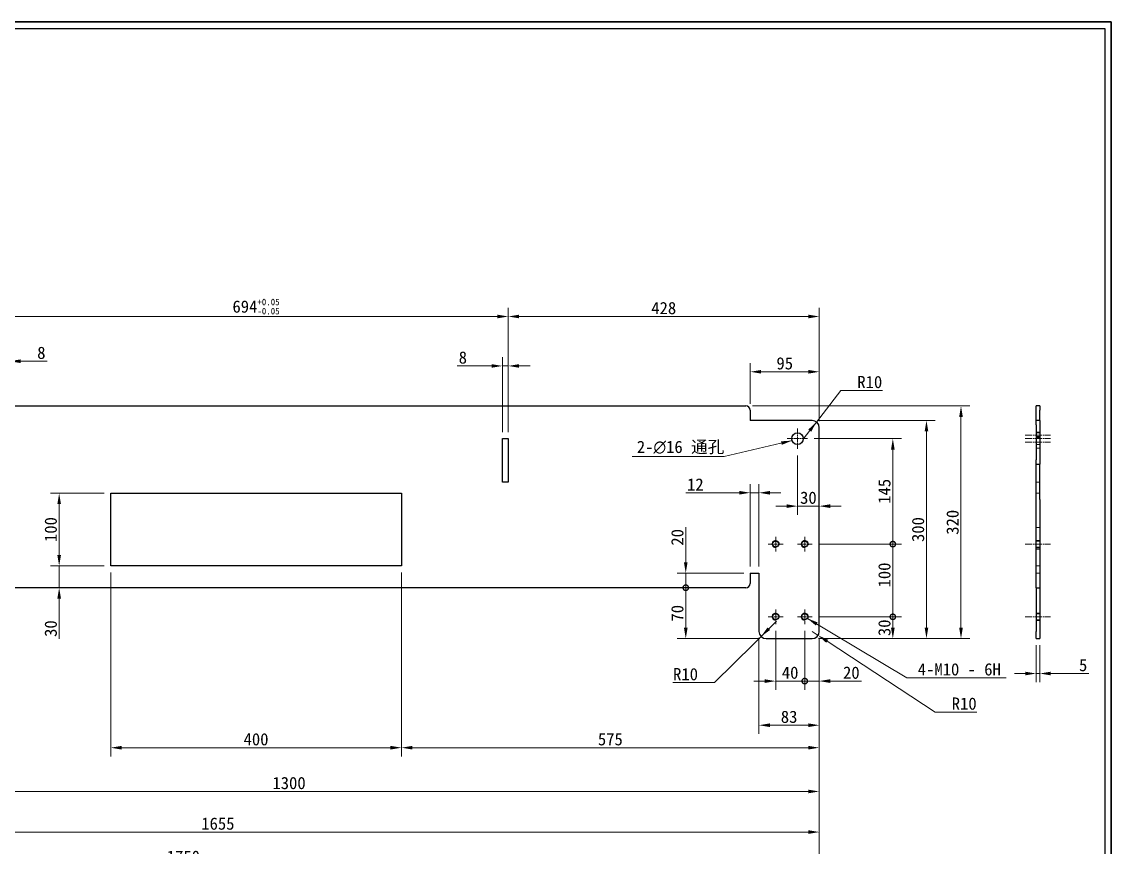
# Model space of a CAD drawing. Header units: millimetres. Extents: x 36 to 2487, y 33 to 1749.
# Drawn here: x 988 to 2487, y 614 to 1749 of the extents above; entities that cross this region are included whole.
import ezdxf
from ezdxf.enums import TextEntityAlignment as Align

# ---------------------------------------------------------------- set-up
doc = ezdxf.new("R2010")
doc.units = ezdxf.units.MM
doc.header["$LTSCALE"] = 6
doc.linetypes.add('CHAIN', pattern=[0.3543, 0.2362, -0.0295, 0.0591, -0.0295])
doc.linetypes.add('DASHED', pattern=[0.2067, 0.1654, -0.0413])
for name, color, linetype, lineweight, true_color in [('中心标记 (ISO)', 1, 'CHAIN', 18, 0xff0000), ('中心线 (ISO)', 1, 'CHAIN', 18, 0xff0000), ('尺寸 (ISO)', 7, 'Continuous', 18, 0x008000), ('符号 (ISO)', 7, 'Continuous', 18, 0x008000), ('隐藏 (ISO)', 5, 'DASHED', 18, 0x0000ff)]:
    doc.layers.add(name, color=color, linetype=linetype, lineweight=lineweight, true_color=true_color)
for name, color, linetype, lineweight in [('可见 (ISO)', 7, 'Continuous', 25), ('可见窄的 (ISO)', 7, 'Continuous', 18), ('图框 (ISO)', 7, 'Continuous', 35)]:
    doc.layers.add(name, color=color, linetype=linetype, lineweight=lineweight)
doc.styles.get("Standard").update_dxf_attribs({"font": 'simfang.ttf'})
doc.styles.add('最新国标', font='simfang.ttf')
doc.dimstyles.new('默认 (GB)', dxfattribs={"dimscale": 6, "dimtxt": 2.8, "dimasz": 2.5, "dimexe": 2, "dimexo": 1.5, "dimgap": 0.5, "dimtad": 1, "dimtoh": 1, "dimdsep": 46, "dimtxsty": '最新国标', "dimcen": 0.09, "dimdle": 10, "dimclrd": 256, "dimclre": 256, "dimclrt": 256, "dimazin": 2, "dimtfac": 0.535714, "dimtdec": 3, "dimtmove": 0, "dimatfit": 3, "dimfxl": 0, "dimtolj": 1, "dimlwd": -1, "dimlwe": -1, "dimarcsym": 0})
doc.dimstyles.new('默认 (GB)$7', dxfattribs={"dimscale": 6, "dimtxt": 2.8, "dimasz": 2.5, "dimexe": 2, "dimexo": 1.5, "dimgap": 0.5, "dimtad": 1, "dimtoh": 1, "dimdsep": 46, "dimtxsty": '最新国标', "dimcen": 0.09, "dimdle": 10, "dimclrd": 256, "dimclre": 256, "dimclrt": 256, "dimazin": 2, "dimtfac": 0.535714, "dimtdec": 3, "dimtmove": 0, "dimatfit": 3, "dimfxl": 0, "dimtolj": 1, "dimlwd": -1, "dimlwe": -1, "dimarcsym": 0})

# ---------------------------------------------------------------- blocks, each defined once
blk = doc.blocks.new('图框 最新国标')
at = {"layer": '图框 (ISO)'}
for p, q in [((6, 291.5), (414.5, 291.5)), ((414.5, 291.5), (414.5, 5.5))]:
    blk.add_line(p, q, dxfattribs=at)
at = {"layer": '图框 (ISO)', "color": 7, "linetype": 'Continuous', "lineweight": 25}
for p, q in [((18, 290), (413, 290)), ((18, 290), (413, 290)), ((413, 290), (413, 7)), ((413, 290), (413, 7))]:
    blk.add_line(p, q, dxfattribs=at)
at = {"layer": '图框 (ISO)', "lineweight": 30}
blk.add_attdef('零件代号', text='', height=2.5, rotation=180, dxfattribs=at).set_placement((35.5, 286), align=Align.MIDDLE_CENTER)
blk = doc.blocks.new('*D5')
at = {"layer": 'Defpoints', "color": 0, "transparency": 16777216}
for p in [(430.3, 1092.2), (2085.3, 910.7), (430.3, 634.7)]:
    blk.add_point(p, dxfattribs=at)
at = {"layer": '尺寸 (ISO)', "color": 116, "true_color": 0x00803f, "transparency": 16777216}
for p, q in [((430.3, 1083.2), (430.3, 622.7)), ((2085.3, 901.7), (2085.3, 622.7)), ((2070.3, 634.7), (445.3, 634.7))]:
    blk.add_line(p, q, dxfattribs=at)
for points in [[(445.3, 637.2), (445.3, 632.2), (430.3, 634.7)], [(2070.3, 637.2), (2070.3, 632.2), (2085.3, 634.7)]]:
    blk.add_solid(points, dxfattribs=at)
at = {"layer": '尺寸 (ISO)', "transparency": 16777216, "insert": (1257.8, 646.2), "char_height": 16.8, "attachment_point": 5, "style": '最新国标'}
blk.add_mtext('\\A1;1655', dxfattribs=at)
blk = doc.blocks.new('*D6')
at = {"layer": 'Defpoints', "color": 0, "transparency": 16777216}
for p in [(2002.3, 910.7), (2085.3, 910.7), (2002.3, 781.6)]:
    blk.add_point(p, dxfattribs=at)
at = {"layer": '尺寸 (ISO)', "color": 116, "true_color": 0x00803f, "transparency": 16777216}
for p, q in [((2002.3, 901.7), (2002.3, 769.6)), ((2085.3, 901.7), (2085.3, 769.6)), ((2070.3, 781.6), (2017.3, 781.6))]:
    blk.add_line(p, q, dxfattribs=at)
for points in [[(2017.3, 784.1), (2017.3, 779.1), (2002.3, 781.6)], [(2070.3, 784.1), (2070.3, 779.1), (2085.3, 781.6)]]:
    blk.add_solid(points, dxfattribs=at)
at = {"layer": '尺寸 (ISO)', "transparency": 16777216, "insert": (2043.8, 793.1), "char_height": 16.8, "attachment_point": 5, "style": '最新国标'}
blk.add_mtext('\\A1;83', dxfattribs=at)
blk = doc.blocks.new('*D7')
at = {"layer": 'Defpoints', "color": 0, "transparency": 16777216}
for p in [(2002.3, 1101.3), (1990.3, 990.7), (2002.3, 990.7)]:
    blk.add_point(p, dxfattribs=at)
at = {"layer": '尺寸 (ISO)', "color": 116, "true_color": 0x00803f, "transparency": 16777216}
for p, q in [((1990.3, 999.7), (1990.3, 1113.3)), ((2002.3, 999.7), (2002.3, 1113.3)), ((1975.3, 1101.3), (1901.7, 1101.3)), ((2002.3, 1101.3), (1990.3, 1101.3)), ((2017.3, 1101.3), (2032.3, 1101.3))]:
    blk.add_line(p, q, dxfattribs=at)
for points in [[(1975.3, 1103.8), (1975.3, 1098.8), (1990.3, 1101.3)], [(2017.3, 1103.8), (2017.3, 1098.8), (2002.3, 1101.3)]]:
    blk.add_solid(points, dxfattribs=at)
at = {"layer": '尺寸 (ISO)', "transparency": 16777216, "insert": (1914.8, 1112.7), "char_height": 16.8, "attachment_point": 5, "style": '最新国标'}
blk.add_mtext('\\A1;12', dxfattribs=at)
blk = doc.blocks.new('*D8')
at = {"layer": 'Defpoints', "color": 0, "transparency": 16777216}
for p in [(2075.3, 1200.7), (2075.3, 900.7), (2232.8, 900.7)]:
    blk.add_point(p, dxfattribs=at)
at = {"layer": '尺寸 (ISO)', "color": 116, "true_color": 0x00803f, "transparency": 16777216}
for p, q in [((2084.3, 1200.7), (2244.8, 1200.7)), ((2232.8, 1185.7), (2232.8, 915.7)), ((2084.3, 900.7), (2244.8, 900.7))]:
    blk.add_line(p, q, dxfattribs=at)
for points in [[(2230.3, 1185.7), (2235.3, 1185.7), (2232.8, 1200.7)], [(2230.3, 915.7), (2235.3, 915.7), (2232.8, 900.7)]]:
    blk.add_solid(points, dxfattribs=at)
at = {"layer": '尺寸 (ISO)', "transparency": 16777216, "insert": (2221.3, 1050.7), "char_height": 16.8, "attachment_point": 5, "rotation": 90, "style": '最新国标'}
blk.add_mtext('\\A1;300', dxfattribs=at)
blk = doc.blocks.new('*D9')
at = {"layer": 'Defpoints', "color": 0, "transparency": 16777216}
for p in [(1984.3, 1220.7), (2075.3, 900.7), (2280.3, 900.7)]:
    blk.add_point(p, dxfattribs=at)
at = {"layer": '尺寸 (ISO)', "color": 116, "true_color": 0x00803f, "transparency": 16777216}
for p, q in [((1993.3, 1220.7), (2292.3, 1220.7)), ((2280.3, 1205.7), (2280.3, 915.7)), ((2084.3, 900.7), (2292.3, 900.7))]:
    blk.add_line(p, q, dxfattribs=at)
for points in [[(2277.8, 1205.7), (2282.8, 1205.7), (2280.3, 1220.7)], [(2277.8, 915.7), (2282.8, 915.7), (2280.3, 900.7)]]:
    blk.add_solid(points, dxfattribs=at)
at = {"layer": '尺寸 (ISO)', "transparency": 16777216, "insert": (2268.8, 1060.7), "char_height": 16.8, "attachment_point": 5, "rotation": 90, "style": '最新国标'}
blk.add_mtext('\\A1;320', dxfattribs=at)
blk = doc.blocks.new('*D10')
at = {"layer": 'Defpoints', "color": 0, "transparency": 16777216}
for p in [(2085.3, 1267.7), (1990.3, 1214.7), (2085.3, 1190.7)]:
    blk.add_point(p, dxfattribs=at)
at = {"layer": '尺寸 (ISO)', "color": 116, "true_color": 0x00803f, "transparency": 16777216}
for p, q in [((1990.3, 1223.7), (1990.3, 1279.7)), ((2085.3, 1199.7), (2085.3, 1279.7)), ((2005.3, 1267.7), (2070.3, 1267.7))]:
    blk.add_line(p, q, dxfattribs=at)
for points in [[(2005.3, 1270.2), (2005.3, 1265.2), (1990.3, 1267.7)], [(2070.3, 1270.2), (2070.3, 1265.2), (2085.3, 1267.7)]]:
    blk.add_solid(points, dxfattribs=at)
at = {"layer": '尺寸 (ISO)', "transparency": 16777216, "insert": (2037.8, 1279.2), "char_height": 16.8, "attachment_point": 5, "style": '最新国标'}
blk.add_mtext('\\A1;95', dxfattribs=at)
blk = doc.blocks.new('*D13')
at = {"layer": 'Defpoints', "color": 0, "transparency": 16777216}
for p in [(2383.7, 900.7), (2388.7, 900.7), (2388.7, 852.7)]:
    blk.add_point(p, dxfattribs=at)
at = {"layer": '尺寸 (ISO)', "color": 116, "true_color": 0x00803f, "transparency": 16777216}
for p, q in [((2383.7, 891.7), (2383.7, 840.7)), ((2388.7, 891.7), (2388.7, 840.7)), ((2368.7, 852.7), (2353.7, 852.7)), ((2383.7, 852.7), (2388.7, 852.7)), ((2403.7, 852.7), (2456, 852.7))]:
    blk.add_line(p, q, dxfattribs=at)
for points in [[(2368.7, 855.2), (2368.7, 850.2), (2383.7, 852.7)], [(2403.7, 855.2), (2403.7, 850.2), (2388.7, 852.7)]]:
    blk.add_solid(points, dxfattribs=at)
at = {"layer": '尺寸 (ISO)', "transparency": 16777216, "insert": (2448.4, 864.2), "char_height": 16.8, "attachment_point": 5, "style": '最新国标'}
blk.add_mtext('\\A1;5', dxfattribs=at)
blk = doc.blocks.new('*D14')
at = {"layer": 'Defpoints', "color": 0, "transparency": 16777216}
for p in [(1510.3, 1000.7), (2085.3, 910.7), (1510.3, 750.7)]:
    blk.add_point(p, dxfattribs=at)
at = {"layer": '尺寸 (ISO)', "color": 116, "true_color": 0x00803f, "transparency": 16777216}
for p, q in [((1510.3, 991.7), (1510.3, 738.7)), ((2085.3, 901.7), (2085.3, 738.7)), ((2070.3, 750.7), (1525.3, 750.7))]:
    blk.add_line(p, q, dxfattribs=at)
for points in [[(1525.3, 753.2), (1525.3, 748.2), (1510.3, 750.7)], [(2070.3, 753.2), (2070.3, 748.2), (2085.3, 750.7)]]:
    blk.add_solid(points, dxfattribs=at)
at = {"layer": '尺寸 (ISO)', "transparency": 16777216, "insert": (1797.8, 762.2), "char_height": 16.8, "attachment_point": 5, "style": '最新国标'}
blk.add_mtext('\\A1;575', dxfattribs=at)
blk = doc.blocks.new('*D15')
at = {"layer": 'Defpoints', "color": 0, "transparency": 16777216}
for p in [(1110.3, 1000.7), (1510.3, 1000.7), (1110.3, 750.7)]:
    blk.add_point(p, dxfattribs=at)
at = {"layer": '尺寸 (ISO)', "color": 116, "true_color": 0x00803f, "transparency": 16777216}
for p, q in [((1110.3, 991.7), (1110.3, 738.7)), ((1510.3, 991.7), (1510.3, 738.7)), ((1495.3, 750.7), (1125.3, 750.7))]:
    blk.add_line(p, q, dxfattribs=at)
for points in [[(1125.3, 753.2), (1125.3, 748.2), (1110.3, 750.7)], [(1495.3, 753.2), (1495.3, 748.2), (1510.3, 750.7)]]:
    blk.add_solid(points, dxfattribs=at)
at = {"layer": '尺寸 (ISO)', "transparency": 16777216, "insert": (1310.3, 762.2), "char_height": 16.8, "attachment_point": 5, "style": '最新国标'}
blk.add_mtext('\\A1;400', dxfattribs=at)
blk = doc.blocks.new('*D16')
at = {"layer": 'Defpoints', "color": 0, "transparency": 16777216}
for p in [(1657.3, 1343.7), (2085.3, 1190.7), (1657.3, 1175.7)]:
    blk.add_point(p, dxfattribs=at)
at = {"layer": '尺寸 (ISO)', "color": 116, "true_color": 0x00803f, "transparency": 16777216}
for p, q in [((1657.3, 1184.7), (1657.3, 1355.7)), ((2085.3, 1199.7), (2085.3, 1355.7)), ((2070.3, 1343.7), (1672.3, 1343.7))]:
    blk.add_line(p, q, dxfattribs=at)
for points in [[(1672.3, 1346.2), (1672.3, 1341.2), (1657.3, 1343.7)], [(2070.3, 1346.2), (2070.3, 1341.2), (2085.3, 1343.7)]]:
    blk.add_solid(points, dxfattribs=at)
at = {"layer": '尺寸 (ISO)', "transparency": 16777216, "insert": (1871.3, 1355.2), "char_height": 16.8, "attachment_point": 5, "style": '最新国标'}
blk.add_mtext('\\A1;428', dxfattribs=at)
blk = doc.blocks.new('*D17')
at = {"layer": 'Defpoints', "color": 0, "transparency": 16777216}
for p in [(1110.3, 1000.7), (1004.6, 970.7), (1039.4, 970.7)]:
    blk.add_point(p, dxfattribs=at)
at = {"layer": '尺寸 (ISO)', "color": 116, "true_color": 0x00803f, "transparency": 16777216}
for p, q in [((1039.4, 1015.7), (1039.4, 1030.7)), ((1101.3, 1000.7), (1027.4, 1000.7)), ((1039.4, 1000.7), (1039.4, 970.7)), ((1039.4, 955.7), (1039.4, 900.5))]:
    blk.add_line(p, q, dxfattribs=at)
for points in [[(1036.9, 1015.7), (1041.9, 1015.7), (1039.4, 1000.7)], [(1036.9, 955.7), (1041.9, 955.7), (1039.4, 970.7)]]:
    blk.add_solid(points, dxfattribs=at)
at = {"layer": '尺寸 (ISO)', "transparency": 16777216, "insert": (1027.9, 914.5), "char_height": 16.8, "attachment_point": 5, "rotation": 90, "style": '最新国标'}
blk.add_mtext('\\A1;30', dxfattribs=at)
blk = doc.blocks.new('*D18')
at = {"layer": 'Defpoints', "color": 0, "transparency": 16777216}
for p in [(1110.3, 1100.7), (1039.4, 1000.7), (1110.3, 1000.7)]:
    blk.add_point(p, dxfattribs=at)
at = {"layer": '尺寸 (ISO)', "color": 116, "true_color": 0x00803f, "transparency": 16777216}
for p, q in [((1101.3, 1100.7), (1027.4, 1100.7)), ((1039.4, 1085.7), (1039.4, 1015.7)), ((1101.3, 1000.7), (1027.4, 1000.7))]:
    blk.add_line(p, q, dxfattribs=at)
for points in [[(1036.9, 1085.7), (1041.9, 1085.7), (1039.4, 1100.7)], [(1036.9, 1015.7), (1041.9, 1015.7), (1039.4, 1000.7)]]:
    blk.add_solid(points, dxfattribs=at)
at = {"layer": '尺寸 (ISO)', "transparency": 16777216, "insert": (1027.9, 1050.7), "char_height": 16.8, "attachment_point": 5, "rotation": 90, "style": '最新国标'}
blk.add_mtext('\\A1;100', dxfattribs=at)
blk = doc.blocks.new('*D19')
at = {"layer": 'Defpoints', "color": 0, "transparency": 16777216}
for p in [(963.3, 1343.7), (963.3, 1175.7), (1657.3, 1175.7)]:
    blk.add_point(p, dxfattribs=at)
at = {"layer": '尺寸 (ISO)', "color": 116, "true_color": 0x00803f, "transparency": 16777216}
for p, q in [((963.3, 1184.7), (963.3, 1355.7)), ((1657.3, 1184.7), (1657.3, 1355.7)), ((1642.3, 1343.7), (978.3, 1343.7))]:
    blk.add_line(p, q, dxfattribs=at)
for points in [[(978.3, 1346.2), (978.3, 1341.2), (963.3, 1343.7)], [(1642.3, 1346.2), (1642.3, 1341.2), (1657.3, 1343.7)]]:
    blk.add_solid(points, dxfattribs=at)
at = {"layer": '尺寸 (ISO)', "transparency": 16777216, "insert": (1310.3, 1357.4), "char_height": 16.8, "attachment_point": 5, "style": '最新国标'}
blk.add_mtext('\\A1;694{\\H9;\\S+0.05^ -0.05;}', dxfattribs=at)
blk = doc.blocks.new('*D20')
at = {"layer": 'Defpoints', "color": 0, "transparency": 16777216}
for p in [(971.3, 1282.2), (963.3, 1175.7), (971.3, 1175.7)]:
    blk.add_point(p, dxfattribs=at)
at = {"layer": '尺寸 (ISO)', "color": 116, "true_color": 0x00803f, "transparency": 16777216}
for p, q in [((963.3, 1184.7), (963.3, 1294.2)), ((971.3, 1184.7), (971.3, 1294.2)), ((948.3, 1282.2), (933.3, 1282.2)), ((963.3, 1282.2), (971.3, 1282.2)), ((986.3, 1282.2), (1022.8, 1282.2))]:
    blk.add_line(p, q, dxfattribs=at)
for points in [[(948.3, 1284.7), (948.3, 1279.7), (963.3, 1282.2)], [(986.3, 1284.7), (986.3, 1279.7), (971.3, 1282.2)]]:
    blk.add_solid(points, dxfattribs=at)
at = {"layer": '尺寸 (ISO)', "transparency": 16777216, "insert": (1014.9, 1293.7), "char_height": 16.8, "attachment_point": 5, "style": '最新国标'}
blk.add_mtext('\\A1;8', dxfattribs=at)
blk = doc.blocks.new('*D21')
at = {"layer": 'Defpoints', "color": 0, "transparency": 16777216}
for p in [(1657.3, 1275.7), (1649.3, 1175.7), (1657.3, 1175.7)]:
    blk.add_point(p, dxfattribs=at)
at = {"layer": '尺寸 (ISO)', "color": 116, "true_color": 0x00803f, "transparency": 16777216}
for p, q in [((1634.3, 1275.7), (1587, 1275.7)), ((1649.3, 1184.7), (1649.3, 1287.7)), ((1657.3, 1275.7), (1649.3, 1275.7)), ((1657.3, 1184.7), (1657.3, 1287.7)), ((1672.3, 1275.7), (1687.3, 1275.7))]:
    blk.add_line(p, q, dxfattribs=at)
for points in [[(1634.3, 1278.2), (1634.3, 1273.2), (1649.3, 1275.7)], [(1672.3, 1278.2), (1672.3, 1273.2), (1657.3, 1275.7)]]:
    blk.add_solid(points, dxfattribs=at)
at = {"layer": '尺寸 (ISO)', "transparency": 16777216, "insert": (1594.9, 1287.2), "char_height": 16.8, "attachment_point": 5, "style": '最新国标'}
blk.add_mtext('\\A1;8', dxfattribs=at)
blk = doc.blocks.new('_DotSmall')
at = {"color": 0, "linetype": 'ByBlock', "const_width": 0.5}
blk.add_lwpolyline([(-0.0625, 0, 1), (0.0625, 0, 1)], format="xyb", close=True, dxfattribs=at)
blk = doc.blocks.new('*D25')
at = {"layer": 'Defpoints', "color": 0, "transparency": 16777216}
for p in [(2075.5, 930.7), (2186.5, 930.7), (2075.3, 900.7)]:
    blk.add_point(p, dxfattribs=at)
at = {"layer": '尺寸 (ISO)', "color": 116, "true_color": 0x00803f, "transparency": 16777216}
for p, q in [((2084.5, 930.7), (2198.5, 930.7)), ((2186.5, 915.7), (2186.5, 930.7)), ((2084.3, 900.7), (2198.5, 900.7))]:
    blk.add_line(p, q, dxfattribs=at)
blk.add_solid([(2184, 915.7), (2189, 915.7), (2186.5, 900.7)], dxfattribs=at)
at = {"layer": '尺寸 (ISO)', "color": 116, "true_color": 0x00803f, "transparency": 16777216, "xscale": 15, "yscale": 15, "zscale": 15, "rotation": 90}
blk.add_blockref('_DotSmall', (2186.5, 930.7), dxfattribs=at)
at = {"layer": '尺寸 (ISO)', "transparency": 16777216, "insert": (2175, 915.6), "char_height": 16.8, "attachment_point": 5, "rotation": 90, "style": '最新国标'}
blk.add_mtext('\\A1;30', dxfattribs=at)
blk = doc.blocks.new('*D26')
at = {"layer": 'Defpoints', "color": 0, "transparency": 16777216}
for p in [(2075.5, 1030.7), (2186.5, 1030.7), (2075.5, 930.7)]:
    blk.add_point(p, dxfattribs=at)
at = {"layer": '尺寸 (ISO)', "color": 116, "true_color": 0x00803f, "transparency": 16777216}
for p, q in [((2084.5, 1030.7), (2198.5, 1030.7)), ((2186.5, 930.7), (2186.5, 1030.7)), ((2084.5, 930.7), (2198.5, 930.7))]:
    blk.add_line(p, q, dxfattribs=at)
at = {"layer": '尺寸 (ISO)', "color": 116, "true_color": 0x00803f, "transparency": 16777216, "xscale": 15, "yscale": 15, "zscale": 15}
for p, rotation in [((2186.5, 1030.7), 90), ((2186.5, 930.7), 270)]:
    blk.add_blockref('_DotSmall', p, dxfattribs=dict(at, rotation=rotation))
at = {"layer": '尺寸 (ISO)', "transparency": 16777216, "insert": (2175, 988.2), "char_height": 16.8, "attachment_point": 5, "rotation": 90, "style": '最新国标'}
blk.add_mtext('\\A1;100', dxfattribs=at)
blk = doc.blocks.new('*D27')
at = {"layer": 'Defpoints', "color": 0, "transparency": 16777216}
for p in [(2069.3, 1175.7), (2186.5, 1175.7), (2075.5, 1030.7)]:
    blk.add_point(p, dxfattribs=at)
at = {"layer": '尺寸 (ISO)', "color": 116, "true_color": 0x00803f, "transparency": 16777216}
for p, q in [((2078.3, 1175.7), (2198.5, 1175.7)), ((2186.5, 1030.7), (2186.5, 1160.7)), ((2084.5, 1030.7), (2198.5, 1030.7))]:
    blk.add_line(p, q, dxfattribs=at)
blk.add_solid([(2184, 1160.7), (2189, 1160.7), (2186.5, 1175.7)], dxfattribs=at)
at = {"layer": '尺寸 (ISO)', "color": 116, "true_color": 0x00803f, "transparency": 16777216, "xscale": 15, "yscale": 15, "zscale": 15, "rotation": 270}
blk.add_blockref('_DotSmall', (2186.5, 1030.7), dxfattribs=at)
at = {"layer": '尺寸 (ISO)', "transparency": 16777216, "insert": (2175, 1103.3), "char_height": 16.8, "attachment_point": 5, "rotation": 90, "style": '最新国标'}
blk.add_mtext('\\A1;145', dxfattribs=at)
blk = doc.blocks.new('*D28')
at = {"layer": 'Defpoints', "color": 0, "transparency": 16777216}
for p in [(1901.6, 970.7), (1984.3, 970.7), (2012.3, 900.7)]:
    blk.add_point(p, dxfattribs=at)
at = {"layer": '尺寸 (ISO)', "color": 116, "true_color": 0x00803f, "transparency": 16777216}
for p, q in [((1901.6, 915.7), (1901.6, 970.7)), ((2003.3, 900.7), (1889.6, 900.7))]:
    blk.add_line(p, q, dxfattribs=at)
blk.add_solid([(1899.1, 915.7), (1904.1, 915.7), (1901.6, 900.7)], dxfattribs=at)
at = {"layer": '尺寸 (ISO)', "color": 116, "true_color": 0x00803f, "transparency": 16777216, "xscale": 15, "yscale": 15, "zscale": 15, "rotation": 90}
blk.add_blockref('_DotSmall', (1901.6, 970.7), dxfattribs=at)
at = {"layer": '尺寸 (ISO)', "transparency": 16777216, "insert": (1890.1, 935.6), "char_height": 16.8, "attachment_point": 5, "rotation": 90, "style": '最新国标'}
blk.add_mtext('\\A1;70', dxfattribs=at)
blk = doc.blocks.new('*D29')
at = {"layer": 'Defpoints', "color": 0, "transparency": 16777216}
for p in [(1901.6, 990.7), (1990.3, 990.7), (1984.3, 970.7)]:
    blk.add_point(p, dxfattribs=at)
at = {"layer": '尺寸 (ISO)', "color": 116, "true_color": 0x00803f, "transparency": 16777216}
for p, q in [((1901.6, 1005.7), (1901.6, 1054)), ((1981.3, 990.7), (1889.6, 990.7)), ((1901.6, 970.7), (1901.6, 990.7)), ((1901.6, 970.7), (1901.6, 955.7))]:
    blk.add_line(p, q, dxfattribs=at)
blk.add_solid([(1899.1, 1005.7), (1904.1, 1005.7), (1901.6, 990.7)], dxfattribs=at)
at = {"layer": '尺寸 (ISO)', "color": 116, "true_color": 0x00803f, "transparency": 16777216, "xscale": 15, "yscale": 15, "zscale": 15, "rotation": 90}
blk.add_blockref('_DotSmall', (1901.6, 970.7), dxfattribs=at)
at = {"layer": '尺寸 (ISO)', "transparency": 16777216, "insert": (1890.1, 1040), "char_height": 16.8, "attachment_point": 5, "rotation": 90, "style": '最新国标'}
blk.add_mtext('\\A1;20', dxfattribs=at)
blk = doc.blocks.new('*D30')
at = {"layer": 'Defpoints', "color": 0, "transparency": 16777216}
for p in [(2025.3, 920.5), (2065.3, 920.5), (2065.3, 842.3)]:
    blk.add_point(p, dxfattribs=at)
at = {"layer": '尺寸 (ISO)', "color": 116, "true_color": 0x00803f, "transparency": 16777216}
for p, q in [((2025.3, 911.5), (2025.3, 830.3)), ((2065.3, 911.5), (2065.3, 830.3)), ((2010.3, 842.3), (1995.3, 842.3)), ((2025.3, 842.3), (2040.3, 842.3)), ((2040.3, 842.3), (2065.3, 842.3))]:
    blk.add_line(p, q, dxfattribs=at)
blk.add_solid([(2010.3, 844.8), (2010.3, 839.8), (2025.3, 842.3)], dxfattribs=at)
at = {"layer": '尺寸 (ISO)', "color": 116, "true_color": 0x00803f, "transparency": 16777216, "xscale": 15, "yscale": 15, "zscale": 15, "rotation": 180}
blk.add_blockref('_DotSmall', (2065.3, 842.3), dxfattribs=at)
at = {"layer": '尺寸 (ISO)', "transparency": 16777216, "insert": (2045.2, 853.8), "char_height": 16.8, "attachment_point": 5, "style": '最新国标'}
blk.add_mtext('\\A1;40', dxfattribs=at)
blk = doc.blocks.new('*D31')
at = {"layer": 'Defpoints', "color": 0, "transparency": 16777216}
for p in [(2065.3, 920.5), (2085.3, 910.7), (2085.3, 842.3)]:
    blk.add_point(p, dxfattribs=at)
at = {"layer": '尺寸 (ISO)', "color": 116, "true_color": 0x00803f, "transparency": 16777216}
for p, q in [((2065.3, 911.5), (2065.3, 830.3)), ((2085.3, 901.7), (2085.3, 830.3)), ((2065.3, 842.3), (2050.3, 842.3)), ((2065.3, 842.3), (2085.3, 842.3)), ((2100.3, 842.3), (2143.4, 842.3))]:
    blk.add_line(p, q, dxfattribs=at)
blk.add_solid([(2100.3, 844.8), (2100.3, 839.8), (2085.3, 842.3)], dxfattribs=at)
at = {"layer": '尺寸 (ISO)', "color": 116, "true_color": 0x00803f, "transparency": 16777216, "xscale": 15, "yscale": 15, "zscale": 15}
blk.add_blockref('_DotSmall', (2065.3, 842.3), dxfattribs=at)
at = {"layer": '尺寸 (ISO)', "transparency": 16777216, "insert": (2129.4, 853.8), "char_height": 16.8, "attachment_point": 5, "style": '最新国标'}
blk.add_mtext('\\A1;20', dxfattribs=at)
blk = doc.blocks.new('*D32')
at = {"layer": 'Defpoints', "color": 0, "transparency": 16777216}
for p in [(2055.3, 1161.7), (2085.3, 1082.9), (2085.3, 1082.9)]:
    blk.add_point(p, dxfattribs=at)
at = {"layer": '尺寸 (ISO)', "color": 116, "true_color": 0x00803f, "transparency": 16777216}
for p, q in [((2055.3, 1152.7), (2055.3, 1070.9)), ((2040.3, 1082.9), (2025.3, 1082.9)), ((2055.3, 1082.9), (2085.3, 1082.9)), ((2100.3, 1082.9), (2115.3, 1082.9))]:
    blk.add_line(p, q, dxfattribs=at)
for points in [[(2040.3, 1085.4), (2040.3, 1080.4), (2055.3, 1082.9)], [(2100.3, 1085.4), (2100.3, 1080.4), (2085.3, 1082.9)]]:
    blk.add_solid(points, dxfattribs=at)
at = {"layer": '尺寸 (ISO)', "transparency": 16777216, "insert": (2070.3, 1094.4), "char_height": 16.8, "attachment_point": 5, "style": '最新国标'}
blk.add_mtext('\\A1;30', dxfattribs=at)
blk = doc.blocks.new('*D35')
at = {"layer": 'Defpoints', "color": 0, "transparency": 16777216}
for p in [(335.3, 1146.7), (2085.3, 910.7), (2085.3, 589.2)]:
    blk.add_point(p, dxfattribs=at)
at = {"layer": '尺寸 (ISO)', "color": 116, "true_color": 0x00803f, "transparency": 16777216}
for p, q in [((335.3, 1137.7), (335.3, 577.2)), ((2085.3, 901.7), (2085.3, 577.2)), ((350.3, 589.2), (2070.3, 589.2))]:
    blk.add_line(p, q, dxfattribs=at)
for points in [[(350.3, 591.7), (350.3, 586.7), (335.3, 589.2)], [(2070.3, 591.7), (2070.3, 586.7), (2085.3, 589.2)]]:
    blk.add_solid(points, dxfattribs=at)
at = {"layer": '尺寸 (ISO)', "transparency": 16777216, "insert": (1210.3, 600.7), "char_height": 16.8, "attachment_point": 5, "style": '最新国标'}
blk.add_mtext('\\A1;1750', dxfattribs=at)
blk = doc.blocks.new('*D39')
at = {"layer": 'Defpoints', "color": 0, "transparency": 16777216}
for p in [(2075.3, 1190.7), (2081.4, 1198.6)]:
    blk.add_point(p, dxfattribs=at)
at = {"layer": '尺寸 (ISO)', "color": 116, "true_color": 0x00803f, "transparency": 16777216}
for p, q in [((2114.9, 1242), (2090.6, 1210.5)), ((2172.2, 1242), (2114.9, 1242)), ((2081.4, 1198.6), (2090.6, 1210.5)), ((2072.3, 1186.8), (2063.1, 1174.9)), ((2075.3, 1190.7), (2081.4, 1198.6))]:
    blk.add_line(p, q, dxfattribs=at)
blk.add_solid([(2070.3, 1188.3), (2074.2, 1185.2), (2081.4, 1198.6)], dxfattribs=at)
at = {"layer": '尺寸 (ISO)', "transparency": 16777216, "insert": (2154.8, 1253.5), "char_height": 16.8, "attachment_point": 5, "style": '最新国标'}
blk.add_mtext('\\A1;R10', dxfattribs=at)
blk = doc.blocks.new('*D40')
at = {"layer": 'Defpoints', "color": 0, "transparency": 16777216}
for p in [(2075.3, 910.7), (2083.7, 905.2)]:
    blk.add_point(p, dxfattribs=at)
at = {"layer": '尺寸 (ISO)', "color": 116, "true_color": 0x00803f, "transparency": 16777216}
for p, q in [((2075.3, 910.7), (2083.7, 905.2)), ((2244.8, 799.7), (2096.2, 897)), ((2302.1, 799.7), (2244.8, 799.7))]:
    blk.add_line(p, q, dxfattribs=at)
blk.add_solid([(2097.6, 899.1), (2094.9, 894.9), (2083.7, 905.2)], dxfattribs=at)
at = {"layer": '尺寸 (ISO)', "transparency": 16777216, "insert": (2284.7, 811.2), "char_height": 16.8, "attachment_point": 5, "style": '最新国标'}
blk.add_mtext('\\A1;R10', dxfattribs=at)
blk = doc.blocks.new('*D41')
at = {"layer": 'Defpoints', "color": 0, "transparency": 16777216}
for p in [(2005.2, 903.7), (2012.3, 910.7)]:
    blk.add_point(p, dxfattribs=at)
at = {"layer": '尺寸 (ISO)', "color": 116, "true_color": 0x00803f, "transparency": 16777216}
for p, q in [((2015.9, 914.2), (2026.5, 924.8)), ((2005.2, 903.7), (1994.6, 893.1)), ((2012.3, 910.7), (2005.2, 903.7)), ((1941.2, 840.2), (1994.6, 893.1)), ((1883.9, 840.2), (1941.2, 840.2))]:
    blk.add_line(p, q, dxfattribs=at)
blk.add_solid([(2014.1, 916), (2017.6, 912.5), (2005.2, 903.7)], dxfattribs=at)
at = {"layer": '尺寸 (ISO)', "transparency": 16777216, "insert": (1901.3, 851.7), "char_height": 16.8, "attachment_point": 5, "style": '最新国标'}
blk.add_mtext('\\A1;R10', dxfattribs=at)
blk = doc.blocks.new('*D47')
at = {"layer": 'Defpoints', "color": 0, "transparency": 16777216}
for p in [(614.7, 1017.7), (2085.3, 910.7), (2085.3, 690.5)]:
    blk.add_point(p, dxfattribs=at)
at = {"layer": '尺寸 (ISO)', "color": 116, "true_color": 0x00803f, "transparency": 16777216}
for p, q in [((614.7, 1008.7), (614.7, 678.5)), ((2085.3, 901.7), (2085.3, 678.5)), ((629.7, 690.5), (2070.3, 690.5))]:
    blk.add_line(p, q, dxfattribs=at)
for points in [[(629.7, 693), (629.7, 688), (614.7, 690.5)], [(2070.3, 693), (2070.3, 688), (2085.3, 690.5)]]:
    blk.add_solid(points, dxfattribs=at)
at = {"layer": '尺寸 (ISO)', "transparency": 16777216, "insert": (1350, 702), "char_height": 16.8, "attachment_point": 5, "style": '最新国标'}
blk.add_mtext('\\A1; \\fFangSong|b0|i0;1300', dxfattribs=at)

msp = doc.modelspace()

# ---------------------------------------------------------------- linework, layer by layer
at = {"layer": '中心标记 (ISO)', "ltscale": 5.185534}
for p, q in [((2055.3237, 1189.7186), (2055.3237, 1161.7186)), ((2069.3237, 1175.7186), (2041.3237, 1175.7186))]:
    msp.add_line(p, q, dxfattribs=at)
at = {"layer": '中心标记 (ISO)', "ltscale": 3.77356}
for p, q in [((2025.3237, 1040.9066), (2025.3237, 1020.5306)), ((2065.3237, 1040.9066), (2065.3237, 1020.5306)), ((2035.5117, 1030.7186), (2015.1357, 1030.7186)), ((2075.5117, 1030.7186), (2055.1357, 1030.7186)), ((2035.5117, 930.7186), (2015.1357, 930.7186)), ((2025.3237, 940.9066), (2025.3237, 920.5306)), ((2075.5117, 930.7186), (2055.1357, 930.7186)), ((2065.3237, 940.9066), (2065.3237, 920.5306))]:
    msp.add_line(p, q, dxfattribs=at)
at = {"layer": '中心线 (ISO)', "ltscale": 6.481943}
for p, q in [((2368.6566, 1180.7186), (2403.6566, 1180.7186)), ((2368.6566, 1180.7186), (2403.6566, 1180.7186)), ((2368.6566, 1175.7186), (2403.6566, 1175.7186)), ((2368.6566, 1170.7186), (2403.6566, 1170.7186)), ((2368.6566, 1030.7186), (2403.6566, 1030.7186)), ((2368.6566, 930.7186), (2403.6566, 930.7186))]:
    msp.add_line(p, q, dxfattribs=at)
at = {"layer": '可见 (ISO)'}
for p, q in [((436.3237, 1220.7186), (1984.3237, 1220.7186)), ((1990.3237, 1214.7186), (1990.3237, 1200.7186)), ((2388.6566, 1220.7186), (2383.6566, 1220.7186)), ((2383.6566, 1214.7186), (2383.6566, 1220.7186)), ((2383.6566, 1200.7186), (2383.6566, 1214.7186)), ((2388.6566, 1220.7186), (2388.6566, 1214.7186)), ((2388.6566, 1200.7186), (2388.6566, 1214.7186)), ((2075.3237, 1200.7186), (1990.3237, 1200.7186)), ((2383.6566, 1194.7186), (2383.6566, 1200.7186)), ((2388.6566, 1200.7186), (2383.6566, 1200.7186)), ((2388.6566, 1200.7186), (2388.6566, 1194.7186)), ((2085.3237, 910.7186), (2085.3237, 1190.7186)), ((2383.6566, 1194.7186), (2383.6566, 1146.7186)), ((2388.6566, 1194.7186), (2388.6566, 1146.7186)), ((1649.3237, 1115.7186), (1649.3237, 1175.7186)), ((1649.3237, 1175.7186), (1657.3237, 1175.7186)), ((1657.3237, 1175.7186), (1657.3237, 1115.7186)), ((2383.6566, 1140.7186), (2383.6566, 1146.7186)), ((2383.6566, 1092.1827), (2383.6566, 1140.7186)), ((2383.6566, 1140.7186), (2388.6566, 1140.7186)), ((2388.6566, 1146.7186), (2388.6566, 1140.7186)), ((2388.6566, 1092.1827), (2388.6566, 1140.7186)), ((1657.3237, 1115.7186), (1649.3237, 1115.7186)), ((1110.3237, 1000.7186), (1110.3237, 1100.7186)), ((1110.3237, 1100.7186), (1510.3237, 1100.7186)), ((1510.3237, 1100.7186), (1510.3237, 1000.7186)), ((2383.6566, 1086.9865), (2383.6566, 1092.1827)), ((2383.6566, 971.5224), (2383.6566, 1086.9865)), ((2388.6566, 1092.1827), (2388.6566, 1086.9865)), ((2388.6566, 1086.9865), (2388.6566, 971.5224)), ((1510.3237, 1000.7186), (1110.3237, 1000.7186)), ((1990.3237, 990.7186), (2002.3237, 990.7186)), ((1990.3237, 990.7186), (1990.3237, 976.7186)), ((2002.3237, 990.7186), (2002.3237, 910.7186)), ((1984.3237, 970.7186), (636.3134, 970.7186)), ((2383.6566, 970.7186), (2383.6566, 971.5224)), ((2383.6566, 970.7186), (2383.6566, 910.7186)), ((2383.6566, 970.7186), (2388.6566, 970.7186)), ((2388.6566, 971.5224), (2388.6566, 970.7186)), ((2388.6566, 970.7186), (2388.6566, 910.7186)), ((2012.3237, 900.7186), (2075.3237, 900.7186)), ((2383.6566, 900.7186), (2383.6566, 910.7186)), ((2383.6566, 900.7186), (2388.6566, 900.7186)), ((2388.6566, 910.7186), (2388.6566, 900.7186))]:
    msp.add_line(p, q, dxfattribs=at)
for centre, radius in [((2055.3237, 1175.7186), 8), ((2025.3237, 1030.7186), 4.188), ((2065.3237, 1030.7186), 4.188), ((2025.3237, 930.7186), 4.188), ((2065.3237, 930.7186), 4.188)]:
    msp.add_circle(centre, radius, dxfattribs=at)
for centre, radius, start, end in [((1984.3237, 1214.7186), 6, 0, 90), ((2075.3237, 1190.7186), 10, 0, 90), ((1984.3237, 976.7186), 6, 270, 0), ((2012.3237, 910.7186), 10, 180, 270), ((2075.3237, 910.7186), 10, 270, 0)]:
    msp.add_arc(centre, radius, start, end, dxfattribs=at)
at = {"layer": '可见窄的 (ISO)'}
for centre in [(2025.3237, 1030.7186), (2065.3237, 1030.7186), (2025.3237, 930.7186), (2065.3237, 930.7186)]:
    msp.add_arc(centre, 5, 350, 260, dxfattribs=at)
at = {"layer": '隐藏 (ISO)', "ltscale": 1.587147}
for p, q in [((2388.6566, 1184.7186), (2383.6566, 1184.7186)), ((2383.6566, 1184.0421), (2388.6566, 1184.0421)), ((2383.6566, 1183.7186), (2388.6566, 1183.7186)), ((2383.6566, 1178.7186), (2388.6566, 1178.7186)), ((2383.6566, 1177.3951), (2388.6566, 1177.3951)), ((2383.6566, 1176.7186), (2388.6566, 1176.7186)), ((2388.6566, 1175.7186), (2383.6566, 1175.7186)), ((2383.6566, 1167.7186), (2388.6566, 1167.7186)), ((2383.6566, 1162.7186), (2388.6566, 1162.7186)), ((2388.6566, 1115.7186), (2383.6566, 1115.7186)), ((2388.6566, 1100.7186), (2383.6566, 1100.7186)), ((2388.6566, 1053.7186), (2383.6566, 1053.7186)), ((2388.6566, 1035.7186), (2383.6566, 1035.7186)), ((2383.6566, 1034.9066), (2388.6566, 1034.9066)), ((2383.6566, 1026.5306), (2388.6566, 1026.5306)), ((2383.6566, 1025.7186), (2388.6566, 1025.7186)), ((2388.6566, 1023.7186), (2383.6566, 1023.7186)), ((2388.6566, 1000.7186), (2383.6566, 1000.7186)), ((2383.6566, 990.7186), (2388.6566, 990.7186)), ((2388.6566, 935.7186), (2383.6566, 935.7186)), ((2383.6566, 934.9066), (2388.6566, 934.9066)), ((2383.6566, 926.5306), (2388.6566, 926.5306)), ((2383.6566, 925.7186), (2388.6566, 925.7186))]:
    msp.add_line(p, q, dxfattribs=at)

# ---------------------------------------------------------------- block references
at = {"xscale": 6, "yscale": 6, "zscale": 6}
msp.add_blockref('图框 最新国标', (0, 0), dxfattribs=at)

# ---------------------------------------------------------------- texts
at = {"layer": '符号 (ISO)', "char_height": 16.8, "line_spacing_factor": 0.49, "style": '最新国标'}
for s, insert, width, attachment_point in [('2-\\fAIGDT|b0|i0;{\\H16.8000;n}\\fFangSong|b0|i0;{\\H16.8000;16 通孔}', (1954.6558, 1154.1653), 133.326033, 9), ('4-M10 - 6H', (2220.8181, 849.8036), 127.011934, 7)]:
    msp.add_mtext(s, dxfattribs=dict(at, insert=insert, width=width, attachment_point=attachment_point))

# ---------------------------------------------------------------- dimensions: what is measured, and where the dimension line sits
at = {"layer": '尺寸 (ISO)', "color": 116, "true_color": 0x00803f}
for base, p1, p2, angle, override, picture, middle in [((963.3237, 1343.7186), (1657.3237, 1175.7186), (963.3237, 1175.7186), 180, {"dimgap": 0.5, "dimtoh": 0, "dimdec": 2, "dimtol": 1, "dimlim": 0, "dimtp": 0.05, "dimtm": 0.05, "dimtdec": 3, "dimtofl": 0, "dimatfit": 1}, '*D19', (1310.3237, 1343.7186)), ((971.3237, 1282.1883), (963.3237, 1175.7186), (971.3237, 1175.7186), 180, {"dimgap": 0.5, "dimtoh": 0, "dimdec": 2, "dimtol": 0, "dimlim": 0, "dimtp": 0, "dimtm": 0, "dimtdec": 3, "dimtofl": 1, "dimatfit": 1}, '*D20', (1014.9329, 1282.1883)), ((1657.3237, 1275.7186), (1649.3237, 1175.7186), (1657.3237, 1175.7186), 180, {"dimgap": 0.5, "dimtoh": 0, "dimdec": 2, "dimtol": 0, "dimlim": 0, "dimtp": 0, "dimtm": 0, "dimtdec": 3, "dimtofl": 1, "dimatfit": 1}, '*D21', (1594.8718, 1275.7186)), ((2280.2686, 900.7186), (1984.3237, 1220.7186), (2075.3237, 900.7186), 270, {"dimgap": 0.5, "dimtoh": 0, "dimdec": 2, "dimtol": 0, "dimlim": 0, "dimtp": 0, "dimtm": 0, "dimtdec": 3, "dimtofl": 0, "dimatfit": 1}, '*D9', (2280.2686, 1060.7186)), ((2232.8248, 900.7186), (2075.3237, 1200.7186), (2075.3237, 900.7186), 90, {"dimgap": 0.5, "dimtoh": 0, "dimdec": 2, "dimtol": 0, "dimlim": 0, "dimtp": 0, "dimtm": 0, "dimtdec": 3, "dimtofl": 0, "dimatfit": 1}, '*D8', (2232.8248, 1050.7186)), ((2186.514, 1175.7186), (2075.5117, 1030.7186), (2069.3237, 1175.7186), 90, {"dimgap": 0.5, "dimtoh": 0, "dimdec": 2, "dimblk1": 'DotSmall', "dimsah": 1, "dimdle": 0, "dimtol": 0, "dimlim": 0, "dimtp": 0, "dimtm": 0, "dimtdec": 3, "dimtofl": 0, "dimatfit": 1}, '*D27', (2186.514, 1103.3186)), ((2085.3237, 1082.8714), (2055.3237, 1161.7186), (2085.3237, 1082.8714), 180, {"dimgap": 0.5, "dimtoh": 0, "dimdec": 2, "dimse2": 1, "dimtol": 0, "dimlim": 0, "dimtp": 0, "dimtm": 0, "dimtdec": 3, "dimtofl": 1, "dimatfit": 1}, '*D32', (2070.3237, 1082.8714)), ((2085.3237, 589.2301), (335.3237, 1146.7186), (2085.3237, 910.7186), 180, {"dimgap": 0.5, "dimtoh": 0, "dimdec": 2, "dimtol": 0, "dimlim": 0, "dimtp": 0, "dimtm": 0, "dimtdec": 3, "dimtofl": 0, "dimatfit": 1}, '*D35', (1210.3237, 589.2301)), ((2002.3237, 1101.3161), (1990.3237, 990.7186), (2002.3237, 990.7186), 180, {"dimgap": 0.5, "dimtoh": 0, "dimdec": 2, "dimtol": 0, "dimlim": 0, "dimtp": 0, "dimtm": 0, "dimtdec": 3, "dimtofl": 1, "dimatfit": 1}, '*D7', (1914.7968, 1101.3161)), ((1039.3944, 1000.7186), (1110.3237, 1100.7186), (1110.3237, 1000.7186), 270, {"dimgap": 0.5, "dimtoh": 0, "dimdec": 2, "dimtol": 0, "dimlim": 0, "dimtp": 0, "dimtm": 0, "dimtdec": 3, "dimtofl": 0, "dimatfit": 1}, '*D18', (1039.3944, 1050.7186)), ((1901.6265, 990.7186), (1984.3237, 970.7186), (1990.3237, 990.7186), 90, {"dimgap": 0.5, "dimtoh": 0, "dimdec": 2, "dimblk1": 'DotSmall', "dimsah": 1, "dimdle": 0, "dimse1": 1, "dimtol": 0, "dimlim": 0, "dimtp": 0, "dimtm": 0, "dimtdec": 3, "dimtofl": 1, "dimatfit": 1}, '*D29', (1901.6265, 1039.9727)), ((2186.514, 1030.7186), (2075.5117, 930.7186), (2075.5117, 1030.7186), 90, {"dimgap": 0.5, "dimtoh": 0, "dimdec": 2, "dimblk1": 'DotSmall', "dimblk2": 'DotSmall', "dimsah": 1, "dimdle": 0, "dimtol": 0, "dimlim": 0, "dimtp": 0, "dimtm": 0, "dimtdec": 3, "dimtofl": 0, "dimatfit": 1}, '*D26', (2186.514, 988.2287)), ((1039.3944, 970.7186), (1110.3237, 1000.7186), (1004.6184, 970.7186), 90, {"dimgap": 0.5, "dimtoh": 0, "dimdec": 2, "dimse2": 1, "dimtol": 0, "dimlim": 0, "dimtp": 0, "dimtm": 0, "dimtdec": 3, "dimtofl": 1, "dimatfit": 1}, '*D17', (1039.3944, 914.4862)), ((1110.3237, 750.7186), (1510.3237, 1000.7186), (1110.3237, 1000.7186), 180, {"dimgap": 0.5, "dimtoh": 0, "dimdec": 2, "dimtol": 0, "dimlim": 0, "dimtp": 0, "dimtm": 0, "dimtdec": 3, "dimtofl": 0, "dimatfit": 1}, '*D15', (1310.3237, 750.7186)), ((1901.6265, 970.7186), (2012.3237, 900.7186), (1984.3237, 970.7186), 90, {"dimgap": 0.5, "dimtoh": 0, "dimdec": 2, "dimblk2": 'DotSmall', "dimsah": 1, "dimdle": 0, "dimse2": 1, "dimtol": 0, "dimlim": 0, "dimtp": 0, "dimtm": 0, "dimtdec": 3, "dimtofl": 0, "dimatfit": 1}, '*D28', (1901.6265, 935.6186)), ((2186.514, 930.7186), (2075.3237, 900.7186), (2075.5117, 930.7186), 90, {"dimgap": 0.5, "dimtoh": 0, "dimdec": 2, "dimblk2": 'DotSmall', "dimsah": 1, "dimdle": 0, "dimtol": 0, "dimlim": 0, "dimtp": 0, "dimtm": 0, "dimtdec": 3, "dimtofl": 1, "dimatfit": 1}, '*D25', (2186.514, 915.6186)), ((2065.3237, 842.3167), (2025.3237, 920.5306), (2065.3237, 920.5306), 180, {"dimgap": 0.5, "dimtoh": 0, "dimdec": 2, "dimblk2": 'DotSmall', "dimsah": 1, "dimdle": 0, "dimtol": 0, "dimlim": 0, "dimtp": 0, "dimtm": 0, "dimtdec": 3, "dimtofl": 0}, '*D30', (2045.2237, 842.3167)), ((2085.3237, 842.3167), (2065.3237, 920.5306), (2085.3237, 910.7186), 180, {"dimgap": 0.5, "dimtoh": 0, "dimdec": 2, "dimblk1": 'DotSmall', "dimsah": 1, "dimdle": 0, "dimtol": 0, "dimlim": 0, "dimtp": 0, "dimtm": 0, "dimtdec": 3, "dimtofl": 1, "dimatfit": 1}, '*D31', (2129.3637, 842.3167)), ((2388.6566, 852.7399), (2383.6566, 900.7186), (2388.6566, 900.7186), 180, {"dimgap": 0.5, "dimtoh": 0, "dimdec": 2, "dimtol": 0, "dimlim": 0, "dimtp": 0, "dimtm": 0, "dimtdec": 3, "dimtofl": 1, "dimatfit": 1}, '*D13', (2448.3755, 852.7399))]:
    dim = msp.add_linear_dim(base=base, p1=p1, p2=p2, angle=angle, dimstyle='默认 (GB)', override=override, dxfattribs=at)
    dim.commit()
    dim.dimension.update_dxf_attribs({"geometry": picture, "text_midpoint": middle, "dimtype": 160})
for base, p1, p2, picture, middle in [((1657.3237, 1343.7186), (2085.3237, 1190.7186), (1657.3237, 1175.7186), '*D16', (1871.3237, 1343.7186)), ((2085.3237, 1267.7186), (1990.3237, 1214.7186), (2085.3237, 1190.7186), '*D10', (2037.8237, 1267.7186)), ((430.3237, 634.7186), (2085.3237, 910.7186), (430.3237, 1092.1827), '*D5', (1257.8237, 634.7186)), ((1510.3237, 750.7186), (2085.3237, 910.7186), (1510.3237, 1000.7186), '*D14', (1797.8237, 750.7186)), ((2002.3237, 781.6486), (2085.3237, 910.7186), (2002.3237, 910.7186), '*D6', (2043.8237, 781.6486))]:
    dim = msp.add_linear_dim(base=base, p1=p1, p2=p2, dimstyle='默认 (GB)', override={"dimgap": 0.5, "dimtoh": 0, "dimdec": 2, "dimtol": 0, "dimlim": 0, "dimtp": 0, "dimtm": 0, "dimtdec": 3, "dimtofl": 0, "dimatfit": 1}, dxfattribs=at)
    dim.commit()
    dim.dimension.update_dxf_attribs({"geometry": picture, "text_midpoint": middle, "dimtype": 160})
for center, mpoint, picture, middle in [((2075.3237, 1190.7186), (2081.4336, 1198.6349), '*D39', (2154.7986, 1242.042)), ((2012.3237, 910.7186), (2005.2216, 903.6786), '*D41', (1901.3445, 840.2239)), ((2075.3237, 910.7186), (2083.6897, 905.2405), '*D40', (2284.6699, 799.7421))]:
    dim = msp.add_radius_dim(center=center, mpoint=mpoint, dimstyle='默认 (GB)', override={"dimgap": 0.5, "dimtih": 1, "dimdec": 2, "dimlfac": 1, "dimcen": 0, "dimtol": 0, "dimlim": 0, "dimtp": 0, "dimtm": 0, "dimtdec": 3}, dxfattribs=at)
    dim.commit()
    dim.dimension.update_dxf_attribs({"geometry": picture, "text_midpoint": middle, "dimtype": 164})
dim = msp.add_linear_dim(base=(2085.3237, 690.5205), p1=(614.7057, 1017.7186), p2=(2085.3237, 910.7186), angle=180, text=' \\fFangSong|b0|i0;1300', dimstyle='默认 (GB)', override={"dimgap": 0.5, "dimtoh": 0, "dimdec": 2, "dimtol": 0, "dimlim": 0, "dimtp": 0, "dimtm": 0, "dimtdec": 3, "dimtofl": 0, "dimatfit": 1}, dxfattribs=at)
dim.commit()
dim.dimension.update_dxf_attribs({"geometry": '*D47', "text_midpoint": (1350.0147, 690.5205), "dimtype": 160})

# ---------------------------------------------------------------- leaders
at = {"layer": '符号 (ISO)', "annotation_type": 0, "has_hookline": 1}
for points, hookline_direction, text_width in [([(2047.7932, 1173.0181), (1954.6558, 1151.3653)], 1, 126.9658), ([(2068.8768, 928.5017), (2205.8181, 847.0036), (2220.8181, 847.0036)], 0, 121.536)]:
    msp.add_leader(points, dimstyle='默认 (GB)$7', override={"dimgap": 0, "dimtad": 1}, dxfattribs=dict(at, hookline_direction=hookline_direction, text_width=text_width))

doc.saveas('drawing.dxf')
